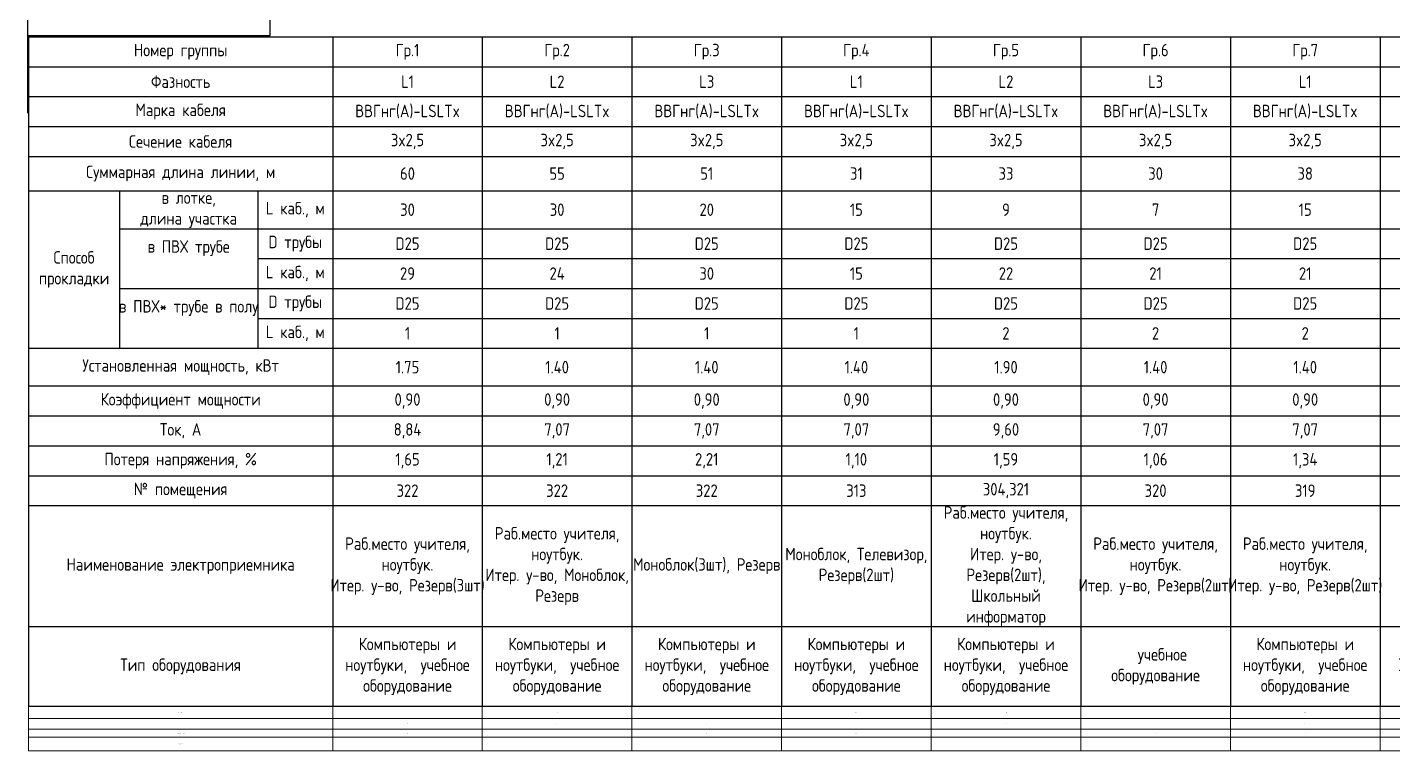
# Model space of a CAD drawing. Header units: millimetres. Extents: x -32 to 417638015, y -35 to 175284279.
# Drawn here: x 417302473 to 417329851, y 175209909 to 175224422 of the extents above; entities that cross this region are included whole.
import ezdxf

# ---------------------------------------------------------------- set-up
doc = ezdxf.new("R2010")
doc.units = ezdxf.units.MM
doc.layers.add('A-ANNO-NOTE', color=7, linetype='Continuous', lineweight=5)
doc.styles.add('Arial Narrow', font='GOST_Common.ttf', dxfattribs={"width": 0.9, "height": 2.5})
doc.styles.add('ISOCPEUR', font='isocpeur.ttf', dxfattribs={"width": 0.85, "height": 275})

# ---------------------------------------------------------------- blocks, each defined once
blk = doc.blocks.new('TSL_Пояснение для щита - TSL_Пояснение для щита-779833-ЩТ-1_1 _Р_ _')
blk.add_line((-75.05, 36.82), (-26.45, 36.82))
blk.add_line((-75.05, 36.82), (-26.45, 36.82))
blk.add_lwpolyline([(-75.05, 150), (-26.5, 150), (-26.5, 8.18), (-75.05, 8.18)], close=True)
at = {"layer": 'A-ANNO-NOTE', "lineweight": 30}
for p, q in [((-75, 130), (-26.41, 130)), ((-75, 100), (-26.41, 100)), ((-75, 70.67), (-26.41, 70.67))]:
    blk.add_line(p, q, dxfattribs=at)
at = {"insert": (-50.75, 16.14), "char_height": 2.5, "width": 48.595, "attachment_point": 5, "style": 'ISOCPEUR'}
blk.add_mtext('Условное обозначение', dxfattribs=at)
at = {"layer": 'A-ANNO-NOTE', "char_height": 2.5, "style": 'Arial Narrow'}
for s, insert, width, attachment_point in [('\\pxqc;Источник питания', (-50.7, 140), 48.5948, 5), ('\\fArial Narrow|b0|i0|c204|p34|; ', (-42.14, 141.21), 0.962, 1), ('\\pxqc;Аппарат на вводе \\P(выключатель автоматический или выключатель нагрузки): \\Pномер; тип; ток расцепителя или номинальный ток, А', (-51.01, 115), 49.2171, 5), ('\\fArial Narrow|b0|i0|c204|p34|; ', (-43.26, 124.54), 0.962, 1), ('\\fArial Narrow|b0|i0|c204|p34|; ', (-39.29, 124.54), 0.962, 1), ('\\fArial Narrow|b0|i0|c204|p34|; ', (-47.03, 120.38), 0.962, 1), ('\\fArial Narrow|b0|i0|c204|p34|; ', (-24.74, 120.38), 0.962, 1), ('\\fArial Narrow|b0|i0|c204|p34|; ', (-19.11, 120.38), 0.962, 1), ('\\fArial Narrow|b0|i0|c204|p34|; ', (-40.55, 116.21), 0.962, 1), ('\\fArial Narrow|b0|i0|c204|p34|; ', (-53.84, 112.04), 0.962, 1), ('\\fArial Narrow|b0|i0|c204|p34|; ', (-35.85, 112.04), 0.962, 1), ('\\fArial Narrow|b0|i0|c204|p34|; ', (-30.23, 112.04), 0.962, 1), ('\\fArial Narrow|b0|i0|c204|p34|; ', (-11.04, 112.04), 0.962, 1), ('\\pxqc;Аппарат на линии: \\P\\pq*;номер; тип; ток расцепителя,  А; фаза', (-51.01, 87.5), 49.2171, 5), ('\\fArial Narrow|b0|i0|c204|p34|; ', (-43.7, 92.88), 0.962, 1), ('\\fArial Narrow|b0|i0|c204|p34|; ', (-39.73, 92.88), 0.962, 1), ('\\fArial Narrow|b0|i0|c204|p34|; ', (-58.58, 88.71), 0.962, 1), ('\\fArial Narrow|b0|i0|c204|p34|; ', (-37.62, 88.71), 0.962, 1), ('\\fArial Narrow|b0|i0|c204|p34|; ', (-10.36, 88.71), 0.481, 1), ('\\fArial Narrow|b0|i0|c204|p34|; ', (-43.17, 72.88), 0.962, 1), ('\\fArial Narrow|b0|i0|c204|p34|; ', (-54.55, 68.71), 0.962, 1), ('\\fArial Narrow|b0|i0|c204|p34|; ', (-48.93, 68.71), 0.962, 1), ('\\fArial Narrow|b0|i0|c204|p34|; ', (-39.2, 68.71), 0.962, 1), ('Пускатель магнитный\\P(УЗО или другие аппараты):\\Pномер; тип; номинальный ток,  А', (-50.7, 57.23), 48.5948, 5), ('\\fArial Narrow|b0|i0|c204|p34|; ', (-29.55, 64.54), 0.962, 1), ('\\fArial Narrow|b0|i0|c204|p34|; ', (-40.12, 10.8), 0.962, 1), ('\\fArial Narrow|b0|i0|c204|p34|; ', (-40.32, 6.63), 0.962, 1), ('\\fArial Narrow|b0|i0|c204|p34|; ', (-38.21, -3.79), 0.962, 1), ('\\fArial Narrow|b0|i0|c204|p34|; ', (-35.76, -43.79), 0.962, 1)]:
    blk.add_mtext(s, dxfattribs=dict(at, insert=insert, width=width, attachment_point=attachment_point))
at = {"layer": 'A-ANNO-NOTE', "char_height": 2.5, "width": 0.962, "attachment_point": 1, "rotation": 90, "style": 'Arial Narrow'}
for insert in [(-31.63, 55.01), (-27.46, 42.11), (-59.96, 39.75), (-31.63, 29.87)]:
    blk.add_mtext('\\fArial Narrow|b0|i0|c204|p34|; ', dxfattribs=dict(at, insert=insert))
blk = doc.blocks.new('*T1189')
at = {"color": 0, "linetype": 'ByBlock', "lineweight": -2, "transparency": 16777216}
for p, q in [((0, 0), (35552, 0)), ((0, 0), (0, -13428)), ((6097, 0), (6097, -13428)), ((9097, 0), (9097, -13428)), ((12097, 0), (12097, -13428)), ((15097, 0), (15097, -13428)), ((18097, 0), (18097, -13428)), ((21097, 0), (21097, -13428)), ((24097, 0), (24097, -13428)), ((27097, 0), (27097, -13428)), ((30097, 0), (30097, -13428)), ((33097, 0), (33097, -13428)), ((35552, 0), (35552, -13428)), ((0, -600), (35552, -600)), ((0, -1200), (35552, -1200)), ((0, -1800), (35552, -1800)), ((0, -2400), (35552, -2400)), ((0, -3087), (35552, -3087)), ((1822, -3087), (1822, -6249)), ((4597, -3087), (4597, -6249)), ((1822, -3849), (35552, -3849)), ((4597, -4449), (35552, -4449)), ((1822, -5049), (35552, -5049)), ((4597, -5649), (35552, -5649)), ((0, -6249), (35552, -6249)), ((0, -7005), (35552, -7005)), ((0, -7605), (35552, -7605)), ((0, -8205), (35552, -8205)), ((0, -8805), (35552, -8805)), ((0, -9405), (35552, -9405)), ((0, -11833), (35552, -11833)), ((0, -13428), (35552, -13428))]:
    blk.add_line(p, q, dxfattribs=at)
at = {"layer": 'Defpoints', "color": 8, "linetype": 'ByBlock', "lineweight": 0, "transparency": 16777216}
for p, q in [((0, -13428), (0, -14322)), ((0, -13678), (35552, -13678)), ((6097, -13428), (6097, -14322)), ((9097, -13428), (9097, -14322)), ((12097, -13428), (12097, -14322)), ((15097, -13428), (15097, -14322)), ((18097, -13428), (18097, -14322)), ((21097, -13428), (21097, -14322)), ((24097, -13428), (24097, -14322)), ((27097, -13428), (27097, -14322)), ((30097, -13428), (30097, -14322)), ((33097, -13428), (33097, -14322)), ((35552, -13428), (35552, -14322)), ((0, -13888), (35552, -13888)), ((0, -14053), (35552, -14053)), ((0, -14322), (35552, -14322))]:
    blk.add_line(p, q, dxfattribs=at)
at = {"color": 0, "transparency": 16777216, "attachment_point": 5, "style": 'ISOCPEUR'}
for s, insert, char_height, width in [('{\\fISOCPEUR|b0|i0|c0;Номер группы', (3048, -300), 250, 6076.6), ('Гр.1', (7597, -300), 250, 2980), ('Гр.2', (10597, -300), 250, 2980), ('Гр.3', (13597, -300), 250, 2980), ('Гр.4', (16597, -300), 250, 2980), ('Гр.5', (19597, -300), 250, 2980), ('Гр.6', (22597, -300), 250, 2980), ('Гр.7', (25597, -300), 250, 2980), ('Гр.8', (28597, -300), 250, 2980), ('Гр.19', (31597, -300), 250, 2980), ('{\\fISOCPEUR|b0|i0|c0;Фазность', (3048, -900), 250, 6076.6), ('L1', (7597, -900), 250, 2980), ('L2', (10597, -900), 250, 2980), ('L3', (13597, -900), 250, 2980), ('L1', (16597, -900), 250, 2980), ('L2', (19597, -900), 250, 2980), ('L3', (22597, -900), 250, 2980), ('L1', (25597, -900), 250, 2980), ('L2', (28597, -900), 250, 2980), ('{\\fISOCPEUR|b0|i0|c0;Марка кабеля', (3048, -1500), 250, 6076.6), ('ВВГнг(A)-LSLTx', (7597, -1500), 250, 2980), ('ВВГнг(A)-LSLTx', (10597, -1500), 250, 2980), ('ВВГнг(A)-LSLTx', (13597, -1500), 250, 2980), ('{\\fISOCPEUR|b0|i0|c0;ВВГнг(A)-LSLTx', (16597, -1500), 250, 2980), ('{\\fISOCPEUR|b0|i0|c0;ВВГнг(A)-LSLTx', (19597, -1500), 250, 2980), ('{\\fISOCPEUR|b0|i0|c0;ВВГнг(A)-LSLTx', (22597, -1500), 250, 2980), ('{\\fISOCPEUR|b0|i0|c0;ВВГнг(A)-LSLTx', (25597, -1500), 250, 2980), ('{\\fISOCPEUR|b0|i0|c0;ВВГнг(A)-LSLTx', (28597, -1500), 250, 2980), ('{\\fISOCPEUR|b0|i0|c0;Сечение кабеля', (3048, -2100), 250, 6076.6), ('3x2,5', (7597, -2100), 250, 2980), ('3x2,5', (10597, -2100), 250, 2980), ('3x2,5', (13597, -2100), 250, 2980), ('3x2,5', (16597, -2100), 250, 2980), ('3x2,5', (19597, -2100), 250, 2980), ('3x2,5', (22597, -2100), 250, 2980), ('3x2,5', (25597, -2100), 250, 2980), ('3x2,5', (28597, -2100), 250, 2980), ('{\\fISOCPEUR|b0|i0|c0;Суммарная длина линии, м', (3048, -2743), 250, 6076.6), ('60', (7597, -2743), 250, 2980), ('55', (10597, -2743), 250, 2980), ('51', (13597, -2743), 250, 2980), ('31', (16597, -2743), 250, 2980), ('33', (19597, -2743), 250, 2980), ('30', (22597, -2743), 250, 2980), ('38', (25597, -2743), 250, 2980), ('8', (28597, -2743), 250, 2980), ('307.3000', (34324, -2743), 50, 2435.33), ('в лотке, \\Pдлина участка', (3209, -3468), 250, 2755.56), ('L каб., м', (5347, -3468), 250, 1479.52), ('30', (7597, -3468), 250, 2980), ('30', (10597, -3468), 250, 2980), ('20', (13597, -3468), 250, 2980), ('15', (16597, -3468), 250, 2980), ('9', (19597, -3468), 250, 2980), ('7', (22597, -3468), 250, 2980), ('15', (25597, -3468), 250, 2980), ('2', (28597, -3468), 250, 2980), ('128.0000', (34324, -3468), 50, 2435.33), ('в ПВХ трубе \\P  ', (3209, -4449), 250, 2755.56), ('D трубы', (5347, -4149), 250, 1479.52), ('D25 ', (7597, -4149), 250, 2980), ('D25 ', (10597, -4149), 250, 2980), ('D25 ', (13597, -4149), 250, 2980), ('D25 ', (16597, -4149), 250, 2980), ('D25 ', (19597, -4149), 250, 2980), ('D25 ', (22597, -4149), 250, 2980), ('D25 ', (25597, -4149), 250, 2980), ('D25 ', (28597, -4149), 250, 2980), ('Способ прокладки', (911, -4668), 250, 1801.52), ('L каб., м', (5347, -4749), 250, 1479.52), ('29', (7597, -4749), 250, 2980), ('24', (10597, -4749), 250, 2980), ('30', (13597, -4749), 250, 2980), ('15', (16597, -4749), 250, 2980), ('22', (19597, -4749), 250, 2980), ('21', (22597, -4749), 250, 2980), ('21', (25597, -4749), 250, 2980), ('6', (28597, -4749), 250, 2980), ('169.3000', (34324, -4749), 50, 2435.33), ('D трубы', (5347, -5349), 250, 1479.52), ('в ПВХ* трубе в полу \\P  ', (3209, -5649), 250, 2755.56), ('D25 ', (7597, -5349), 250, 2980), ('D25 ', (10597, -5349), 250, 2980), ('D25 ', (13597, -5349), 250, 2980), ('D25 ', (16597, -5349), 250, 2980), ('D25 ', (19597, -5349), 250, 2980), ('D25 ', (22597, -5349), 250, 2980), ('D25 ', (25597, -5349), 250, 2980), ('D25 ', (28597, -5349), 250, 2980), ('L каб., м', (5347, -5949), 250, 1479.52), ('1', (7597, -5949), 250, 2980), ('1', (10597, -5949), 250, 2980), ('1', (13597, -5949), 250, 2980), ('1', (16597, -5949), 250, 2980), ('2', (19597, -5949), 250, 2980), ('2', (22597, -5949), 250, 2980), ('2', (25597, -5949), 250, 2980), ('0', (28597, -5949), 250, 2980), ('Установленная мощность, кВт', (3048, -6627), 250, 6076.6), ('1.75', (7597, -6627), 250, 2980), ('1.40', (10597, -6627), 250, 2980), ('1.40', (13597, -6627), 250, 2980), ('1.40', (16597, -6627), 250, 2980), ('1.90', (19597, -6627), 250, 2980), ('1.40', (22597, -6627), 250, 2980), ('1.40', (25597, -6627), 250, 2980), ('1.60', (28597, -6627), 250, 2980), ('12.2500', (34324, -6627), 50, 2435.33), ('Коэффициент мощности', (3048, -7305), 250, 6076.6), ('0,90', (7597, -7305), 250, 2980), ('0,90', (10597, -7305), 250, 2980), ('0,90', (13597, -7305), 250, 2980), ('0,90', (16597, -7305), 250, 2980), ('0,90', (19597, -7305), 250, 2980), ('0,90', (22597, -7305), 250, 2980), ('0,90', (25597, -7305), 250, 2980), ('0,80', (28597, -7305), 250, 2980), ('0.8500', (34324, -7305), 50, 2435.33), ('Ток, А', (3048, -7905), 250, 6076.6), ('8,84', (7597, -7905), 250, 2980), ('7,07', (10597, -7905), 250, 2980), ('7,07', (13597, -7905), 250, 2980), ('7,07', (16597, -7905), 250, 2980), ('9,60', (19597, -7905), 250, 2980), ('7,07', (22597, -7905), 250, 2980), ('7,07', (25597, -7905), 250, 2980), ('9,09', (28597, -7905), 250, 2980), ('21,90', (34324, -7905), 50, 2435.33), ('{\\fISOCPEUR|b0|i0|c0;Потеря напряжения, %', (3048, -8505), 250, 6076.6), ('1,65', (7597, -8505), 250, 2980), ('1,21', (10597, -8505), 250, 2980), ('2,21', (13597, -8505), 250, 2980), ('1,10', (16597, -8505), 250, 2980), ('1,59', (19597, -8505), 250, 2980), ('1,06', (22597, -8505), 250, 2980), ('1,34', (25597, -8505), 250, 2980), ('0,39', (28597, -8505), 250, 2980), ('{\\fISOCPEUR|b0|i0|c0;№ помещения', (3048, -9105), 250, 6076.6), ('322', (7597, -9105), 250, 2980), ('322', (10597, -9105), 250, 2980), ('322', (13597, -9105), 250, 2980), ('313', (16597, -9105), 250, 2980), ('304,321', (19597, -9105), 250, 2980), ('320', (22597, -9105), 250, 2980), ('319', (25597, -9105), 250, 2980), ('312', (28597, -9105), 250, 2980), ('Раб.место учителя, ноутбук.\\PИтер. у-во, Резерв(2шт), {\\W0.85;\\C256;Школьный информатор}', (19597, -10619), 250, 2980), ('Раб.место учителя, ноутбук.\\PИтер. у-во, Моноблок, Резерв', (10597, -10619), 250, 2980), ('Раб.место учителя, ноутбук.\\PИтер. у-во, Резерв(3шт)', (7597, -10619), 250, 2980), ('Раб.место учителя, ноутбук.\\PИтер. у-во, Резерв(2шт)', (22597, -10619), 250, 2980), ('Раб.место учителя, ноутбук.\\PИтер. у-во, Резерв(2шт)', (25597, -10619), 250, 2980), ('Моноблок, Телевизор, \\PРезерв(2шт)', (16597, -10619), 250, 2980), ('Наименование электроприемника', (3048, -10619), 250, 6076.6), ('Моноблок(3шт), Резерв', (13597, -10619), 250, 2980), ('Электросушитель', (28597, -10619), 250, 2980), ('Компьютеры и ноутбуки,  учебное оборудование', (7597, -12631), 250, 2980), ('Компьютеры и ноутбуки,  учебное оборудование', (10597, -12631), 250, 2980), ('Компьютеры и ноутбуки,  учебное оборудование', (13597, -12631), 250, 2980), ('Компьютеры и ноутбуки,  учебное оборудование', (16597, -12631), 250, 2980), ('Компьютеры и ноутбуки,  учебное оборудование', (19597, -12631), 250, 2980), ('  учебное оборудование', (22597, -12631), 250, 2980), ('Компьютеры и ноутбуки,  учебное оборудование', (25597, -12631), 250, 2980), ('Тип оборудования', (3048, -12631), 250, 6076.6), ('Электросушители', (28597, -12631), 250, 2980), ('Резерв', (31597, -12631), 250, 2980)]:
    blk.add_mtext(s, dxfattribs=dict(at, insert=insert, char_height=char_height, width=width))
at = {"color": 255, "transparency": 16777216, "char_height": 10, "attachment_point": 5, "style": 'ISOCPEUR'}
for s, insert, width in [('Коэф спроса', (3048, -13553), 6076.6), ('0,40', (7597, -13553), 2980), ('0,15', (10597, -13553), 2980), ('0,50', (13597, -13553), 2980), ('0,20', (16597, -13553), 2980), ('0,20', (19597, -13553), 2980), ('0,20', (22597, -13553), 2980), ('0,80', (25597, -13553), 2980), ('0,15', (31597, -13553), 2980), ('0,30', (34324, -13553), 2435.33), ('0,70', (7597, -13783), 2980), ('0,21', (10597, -13783), 2980), ('0,70', (13597, -13783), 2980), ('0,28', (16597, -13783), 2980), ('0,38', (19597, -13783), 2980), ('0,28', (22597, -13783), 2980), ('1,12', (25597, -13783), 2980), ('####', (31597, -13783), 2980), ('3.6700', (34324, -13783), 2435.33), ('Полная расчетная мощность', (3048, -13970), 6076.6), ('Косинус Итог', (3048, -14187), 6076.6), ('0,78', (7597, -13970), 2980), ('0,23', (10597, -13970), 2980), ('0,78', (13597, -13970), 2980), ('0,31', (16597, -13970), 2980), ('0,42', (19597, -13970), 2980), ('0,31', (22597, -13970), 2980), ('1,24', (25597, -13970), 2980), ('####', (31597, -13970), 2980), ('4.0778', (34324, -13970), 2435.33), ('0.9000', (34324, -14187), 2435.33)]:
    blk.add_mtext(s, dxfattribs=dict(at, insert=insert, width=width))

msp = doc.modelspace()

# ---------------------------------------------------------------- linework, layer by layer
at = {"color": 7}
msp.add_line((417302484, 175224085), (417302484, 175222699), dxfattribs=at)
msp.add_lwpolyline([(417302484, 175222699), (417302484, 175224699)])

# ---------------------------------------------------------------- block references
at = {"xscale": 100, "yscale": 100, "zscale": 100}
msp.add_blockref('TSL_Пояснение для щита - TSL_Пояснение для щита-779833-ЩТ-1_1 _Р_ _', (417309988, 175223430), dxfattribs=at)
msp.add_blockref('*T1189', (417302500, 175224231))

doc.saveas('drawing.dxf')
